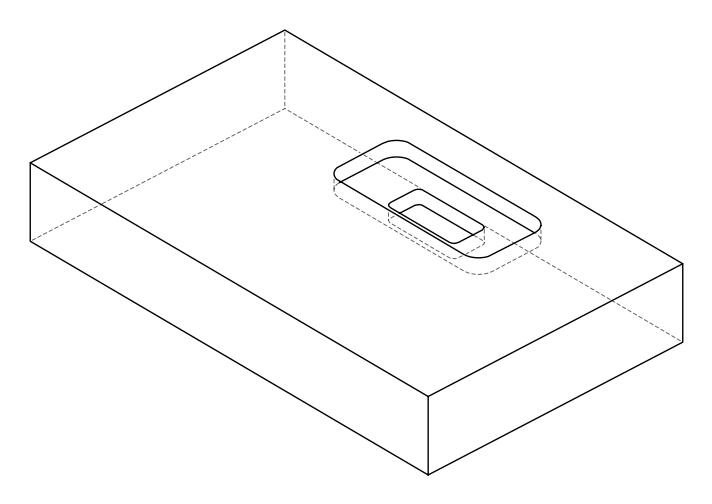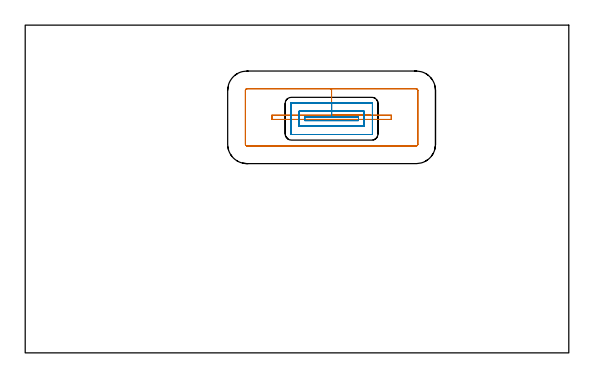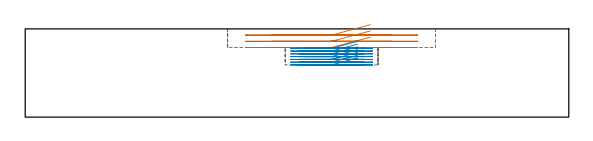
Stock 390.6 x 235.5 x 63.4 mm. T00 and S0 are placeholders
(PLAN: 2 operations, 1 tool changes, 9.3 min)
(1 MILL_RECTANGULAR_POCKET | POCKET_RECTANGULAR_STRAIGHT | UGT0201_109 | Follow Part, ap 6.35, ae 75% | 3.51 min | 130837 mm3)
(2 MILL_RECTANGULAR_POCKET_1 | POCKET_RECTANGULAR_STRAIGHT_1 | UGT0201_126 | Follow Part, ap 2, ae 75% | 5.75 min | 25406 mm3)
(TOOL UGT0201_109 | End Mill 25.4 mm | D25.4 FL25 Z2)
(TOOL UGT0201_126 | Carbide End Mill 8.0 | D8 FL15 Z4)
(OP 1 MILL_RECTANGULAR_POCKET)
G17 G21 G94 G90
T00 M6
G54
G17 G0 G90 X248.016 Y170.75 S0 M3
G43 Z73.4 H0
Z66.4
G94 G1 X220.15 Z58.933 F250.
X177.25 F500.
Y167.75
X263.05
Y170.75
X220.15
Y189.8
X159.4
G3 X158.2 Y188.6 R1.2
G1 Y149.9
G3 X159.4 Y148.7 R1.2
G1 X280.9
G3 X282.1 Y149.9 R1.2
G1 Y188.6
G3 X280.9 Y189.8 R1.2
G1 X220.15
X219.15
G0 X248.016 Y170.75 Z61.933
G1 X220.15 Z54.467 F250.
X177.25 F500.
Y167.75
X263.05
Y170.75
X220.15
Y189.8
X159.4
G3 X158.2 Y188.6 R1.2
G1 Y149.9
G3 X159.4 Y148.7 R1.2
G1 X280.9
G3 X282.1 Y149.9 R1.2
G1 Y188.6
G3 X280.9 Y189.8 R1.2
G1 X220.15
X219.15
G0 X248.016 Y170.75 Z57.467
G1 X220.15 Z50. F250.
X177.25 F500.
Y167.75
X263.05
Y170.75
X220.15
Y189.8
X159.4
G3 X158.2 Y188.6 R1.2
G1 Y149.9
G3 X159.4 Y148.7 R1.2
G1 X280.9
G3 X282.1 Y149.9 R1.2
G1 Y188.6
G3 X280.9 Y189.8 R1.2
G1 X220.15
X219.15
G0 Z73.4
M5
M2
(OP 2 MILL_RECTANGULAR_POCKET_1)
G17 G21 G94 G90
T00 M6
G54
G17 G0 G90 X238.782 Y169.6 S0 M3
G43 Z73.4 H0
Z54.446
G94 G1 X220.15 Z49.454 F250.
X200.8 F500.
Y166.9
X239.5
Y169.6
X220.15
Y173.6
X196.8
Y162.9
X243.5
Y173.6
X220.15
Y179.6
X191.2
G3 X190.8 Y179.2 R0.4
G1 Y157.3
G3 X191.2 Y156.9 R0.4
G1 X249.1
G3 X249.5 Y157.3 R0.4
G1 Y179.2
G3 X249.1 Y179.6 R0.4
G1 X220.15
X219.15
G0 X238.782 Y169.6 Z52.454
G1 X220.15 Z47.462 F250.
X200.8 F500.
Y166.9
X239.5
Y169.6
X220.15
Y173.6
X196.8
Y162.9
X243.5
Y173.6
X220.15
Y179.6
X191.2
G3 X190.8 Y179.2 R0.4
G1 Y157.3
G3 X191.2 Y156.9 R0.4
G1 X249.1
G3 X249.5 Y157.3 R0.4
G1 Y179.2
G3 X249.1 Y179.6 R0.4
G1 X220.15
X219.15
G0 X238.782 Y169.6 Z50.462
G1 X220.15 Z45.469 F250.
X200.8 F500.
Y166.9
X239.5
Y169.6
X220.15
Y173.6
X196.8
Y162.9
X243.5
Y173.6
X220.15
Y179.6
X191.2
G3 X190.8 Y179.2 R0.4
G1 Y157.3
G3 X191.2 Y156.9 R0.4
G1 X249.1
G3 X249.5 Y157.3 R0.4
G1 Y179.2
G3 X249.1 Y179.6 R0.4
G1 X220.15
X219.15
G0 X238.782 Y169.6 Z48.469
G1 X220.15 Z43.477 F250.
X200.8 F500.
Y166.9
X239.5
Y169.6
X220.15
Y173.6
X196.8
Y162.9
X243.5
Y173.6
X220.15
Y179.6
X191.2
G3 X190.8 Y179.2 R0.4
G1 Y157.3
G3 X191.2 Y156.9 R0.4
G1 X249.1
G3 X249.5 Y157.3 R0.4
G1 Y179.2
G3 X249.1 Y179.6 R0.4
G1 X220.15
X219.15
G0 X238.782 Y169.6 Z46.477
G1 X220.15 Z41.485 F250.
X200.8 F500.
Y166.9
X239.5
Y169.6
X220.15
Y173.6
X196.8
Y162.9
X243.5
Y173.6
X220.15
Y179.6
X191.2
G3 X190.8 Y179.2 R0.4
G1 Y157.3
G3 X191.2 Y156.9 R0.4
G1 X249.1
G3 X249.5 Y157.3 R0.4
G1 Y179.2
G3 X249.1 Y179.6 R0.4
G1 X220.15
X219.15
G0 X238.782 Y169.6 Z44.485
G1 X220.15 Z39.492 F250.
X200.8 F500.
Y166.9
X239.5
Y169.6
X220.15
Y173.6
X196.8
Y162.9
X243.5
Y173.6
X220.15
Y179.6
X191.2
G3 X190.8 Y179.2 R0.4
G1 Y157.3
G3 X191.2 Y156.9 R0.4
G1 X249.1
G3 X249.5 Y157.3 R0.4
G1 Y179.2
G3 X249.1 Y179.6 R0.4
G1 X220.15
X219.15
G0 X238.782 Y169.6 Z42.492
G1 X220.15 Z37.5 F250.
X200.8 F500.
Y166.9
X239.5
Y169.6
X220.15
Y173.6
X196.8
Y162.9
X243.5
Y173.6
X220.15
Y179.6
X191.2
G3 X190.8 Y179.2 R0.4
G1 Y157.3
G3 X191.2 Y156.9 R0.4
G1 X249.1
G3 X249.5 Y157.3 R0.4
G1 Y179.2
G3 X249.1 Y179.6 R0.4
G1 X220.15
X219.15
G0 Z73.4
M5
M2
